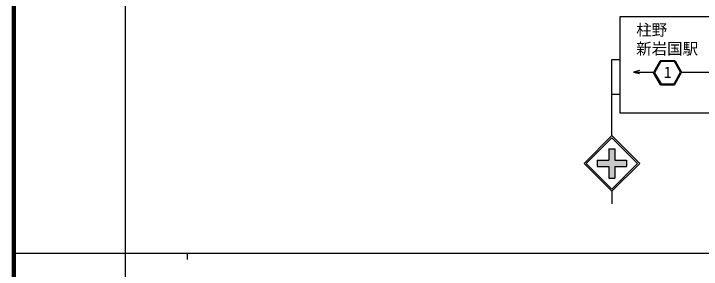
# Model space of a CAD drawing. Units: millimetres, scale not verified. Extents: x 40000 to 680000, y 20000 to 380000.
# Drawn here: x 40000 to 151079, y 202409 to 243634 of the extents above; entities that cross this region are included whole.
import ezdxf
from ezdxf.enums import TextEntityAlignment as Align

# ---------------------------------------------------------------- set-up
doc = ezdxf.new("R2010")
doc.units = ezdxf.units.MM
doc.header["$LTSCALE"] = 1000
for name, color, linetype, lineweight in [('M-STR-STRC', 7, 'Continuous', 25), ('M-TTL', 2, 'Continuous', 140), ('M-TTL-BAND', 7, 'Continuous', 25)]:
    doc.layers.add(name, color=color, linetype=linetype, lineweight=lineweight)
doc.styles.add('ＭＳ ゴシック', font='')
doc.styles.get('ＭＳ ゴシック').set_extended_font_data('MS Gothic')

msp = doc.modelspace()

# ---------------------------------------------------------------- hatches: boundary and pattern name
at = {"layer": 'M-STR-STRC'}
msp.add_hatch(color=256, dxfattribs=at).paths.add_polyline_path([(134282, 219985), (136143, 219985), (136143, 221845), (137143, 221844), (137143, 219985), (139002, 219985), (139002, 218985), (137142, 218985), (137142, 217124), (136142, 217125), (136142, 218985), (134282, 218985)])

# ---------------------------------------------------------------- linework, layer by layer
for p, q in [((137961, 227576), (137961, 243182)), ((137961, 243182), (168257, 243182)), ((136642, 223985), (136642, 236238)), ((136642, 236238), (137961, 236238)), ((143363, 234127), (144439, 236065)), ((144528, 235915), (143535, 234128)), ((146851, 236065), (144439, 236065)), ((146764, 235915), (144528, 235915)), ((147742, 234223), (146764, 235915)), ((146851, 236065), (147915, 234224)), ((141124, 234480), (140126, 234224)), ((140126, 234224), (143417, 234224)), ((140126, 234224), (141127, 233980)), ((144500, 232158), (143363, 234127)), ((143535, 234128), (144587, 232308)), ((146680, 232308), (147742, 234223)), ((147915, 234224), (146768, 232158)), ((147915, 234224), (157437, 234224)), ((144500, 232158), (146768, 232158)), ((144587, 232308), (146680, 232308)), ((137961, 230618), (136642, 230618)), ((168257, 227576), (137961, 227576)), ((132142, 219485), (136642, 223985)), ((132495, 219485), (136642, 223631)), ((141142, 219485), (136642, 223985)), ((140788, 219485), (136642, 223631)), ((136143, 221845), (137143, 221844)), ((136143, 221845), (136143, 219985)), ((137143, 221844), (137143, 219985)), ((134282, 219985), (134282, 218985)), ((134282, 219985), (136143, 219985)), ((137143, 219985), (139002, 219985)), ((139002, 219985), (139002, 218985)), ((132142, 219485), (136642, 214984)), ((132495, 219485), (136642, 215338)), ((134282, 218985), (136142, 218985)), ((136142, 218985), (136142, 217125)), ((136642, 215338), (140788, 219485)), ((136642, 214985), (141142, 219485)), ((137142, 218985), (139002, 218985)), ((137142, 218985), (137142, 217124)), ((136142, 217125), (137142, 217124)), ((136642, 214985), (136642, 212985))]:
    msp.add_line(p, q, dxfattribs=at)
at = {"layer": 'M-TTL'}
msp.add_line((40000, 380000), (40000, 20000), dxfattribs=at)
at = {"layer": 'M-TTL-BAND'}
for p, q in [((58000, 370000), (58000, 20000)), ((40000, 205000), (579000, 205000)), ((68000, 205000), (68000, 204000))]:
    msp.add_line(p, q, dxfattribs=at)

# ---------------------------------------------------------------- texts
at = {"layer": 'M-STR-STRC', "style": 'ＭＳ ゴシック'}
for s, p in [('柱野', (140570, 239565)), ('新岩国駅', (140570, 236529))]:
    msp.add_text(s, height=1833, dxfattribs=at).set_placement(p, align=Align.BOTTOM_LEFT)
msp.add_text('1', height=1833, rotation=359.2, dxfattribs=at).set_placement((145016, 232748), align=Align.BOTTOM_LEFT)

doc.saveas('drawing.dxf')
